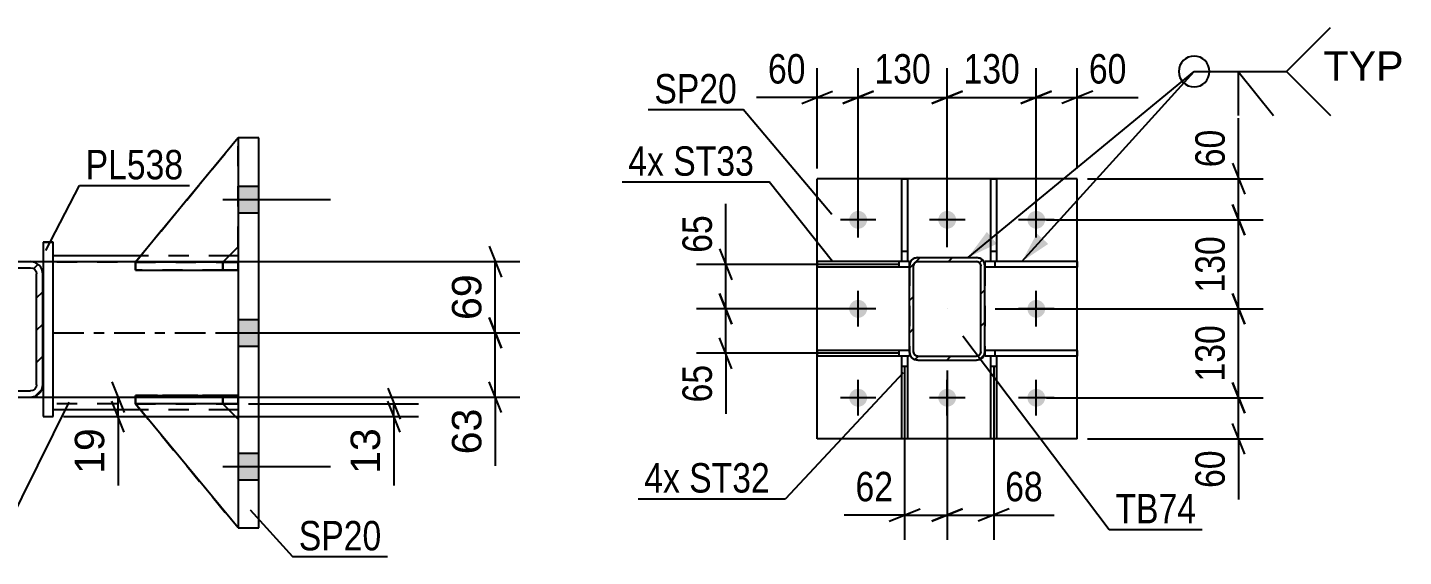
# Model space of a CAD drawing. Header units: millimetres. Extents: x 0 to 841, y 0 to 594.
# Drawn here: x 266.7 to 400.6, y 109.1 to 160.6 of the extents above; entities that cross this region are included whole.
import ezdxf

# ---------------------------------------------------------------- set-up
doc = ezdxf.new("R2010")
doc.units = ezdxf.units.MM
doc.linetypes.add('DXK_LINE_DOT2', pattern=[3.9198, 1.9599, -1.9599])
doc.linetypes.add('DXK_LINE_DOT3', pattern=[5.9187, 2.979, -0.9799, 0.9799, -0.9799])
doc.styles.add('Arial', font='arial.ttf', dxfattribs={"height": 0.2})
doc.styles.add('Arial Narrow', font='ARIALN.TTF', dxfattribs={"height": 0.2})

# ---------------------------------------------------------------- blocks, each defined once
blk = doc.blocks.new('Part-717034159-1773 - 1646')
at = {"color": 2, "linetype": 'Continuous'}
for p, q in [((289.16, 149.87), (287.16, 149.87)), ((287.16, 149.87), (287.16, 111.87)), ((289.16, 111.87), (289.16, 149.87)), ((287.16, 111.87), (289.16, 111.87))]:
    blk.add_line(p, q, dxfattribs=at)
blk = doc.blocks.new('Part-717034159-1705 - 1646')
at = {"color": 7, "linetype": 'DXK_LINE_DOT2'}
for p, q in [((277.16, 123.97), (277.16, 124.77)), ((277.16, 124.77), (285.66, 124.77)), ((287.16, 124.77), (277.16, 124.77)), ((285.66, 123.97), (285.66, 124.77)), ((285.66, 124.77), (287.16, 124.77)), ((287.16, 123.97), (287.16, 124.77)), ((287.16, 123.97), (287.16, 124.77)), ((287.16, 124.77), (287.16, 124.77)), ((285.66, 123.97), (277.16, 123.97)), ((277.16, 123.97), (287.16, 123.97)), ((287.16, 123.97), (285.66, 123.97)), ((287.16, 123.97), (287.16, 123.97))]:
    blk.add_line(p, q, dxfattribs=at)
blk = doc.blocks.new('Part-717034159-1756 - 1646')
at = {"linetype": 'Continuous'}
h = blk.add_hatch(dxfattribs=at)
h.set_pattern_fill('', scale=0.7, style=0, pattern_type=0)
h.set_pattern_definition([(45, (267.3983, 124.7016), (-1.57154, 1.57154), [])])
h.paths.add_polyline_path([(266.94, 124.61), (267.4, 124.7), (267.79, 124.96), (268.05, 125.35), (268.14, 125.81), (268.14, 136.61), (268.05, 137.07), (267.79, 137.46), (267.4, 137.72), (266.94, 137.81), (256.14, 137.81), (255.68, 137.72), (255.29, 137.46), (255.03, 137.07), (254.94, 136.61), (254.94, 125.81), (255.03, 125.35), (255.29, 124.96), (255.68, 124.7), (256.14, 124.61)])
h.paths.add_polyline_path([(256.14, 125.21), (255.91, 125.26), (255.71, 125.39), (255.58, 125.58), (255.54, 125.81), (255.54, 136.61), (255.58, 136.84), (255.71, 137.03), (255.91, 137.16), (256.14, 137.21), (266.94, 137.21), (267.17, 137.16), (267.36, 137.03), (267.49, 136.84), (267.54, 136.61), (267.54, 125.81), (267.49, 125.58), (267.36, 125.39), (267.17, 125.26), (266.94, 125.21)])
at = {"color": 2, "linetype": 'Continuous'}
for p, q in [((255.03, 137.07), (254.94, 136.61)), ((255.54, 136.61), (255.58, 136.84)), ((255.58, 136.84), (255.71, 137.03)), ((256.14, 137.81), (255.68, 137.72)), ((255.71, 137.03), (255.91, 137.16)), ((255.91, 137.16), (256.14, 137.21)), ((256.14, 137.81), (256.14, 137.81)), ((256.14, 137.81), (266.94, 137.81)), ((256.14, 137.21), (256.14, 137.21)), ((256.14, 137.21), (266.94, 137.21)), ((266.94, 137.81), (266.94, 137.81)), ((267.4, 137.72), (266.94, 137.81)), ((266.94, 137.21), (266.94, 137.21)), ((266.94, 137.21), (267.17, 137.16)), ((267.17, 137.16), (267.36, 137.03)), ((267.36, 137.03), (267.49, 136.84)), ((267.49, 136.84), (267.54, 136.61)), ((268.14, 136.61), (268.05, 137.07)), ((254.94, 136.61), (254.94, 136.61)), ((254.94, 125.81), (254.94, 136.61)), ((255.54, 136.61), (255.54, 136.61)), ((255.54, 125.81), (255.54, 136.61)), ((267.54, 136.61), (267.54, 136.61)), ((267.54, 125.81), (267.54, 136.61)), ((268.14, 136.61), (268.14, 136.61)), ((268.14, 125.81), (268.14, 136.61)), ((254.94, 125.81), (254.94, 125.81)), ((254.94, 125.81), (255.03, 125.35)), ((255.54, 125.81), (255.54, 125.81)), ((255.58, 125.58), (255.54, 125.81)), ((255.71, 125.39), (255.58, 125.58)), ((255.68, 124.7), (256.14, 124.61)), ((255.91, 125.26), (255.71, 125.39)), ((256.14, 125.21), (255.91, 125.26)), ((256.14, 125.21), (256.14, 125.21)), ((256.14, 125.21), (266.94, 125.21)), ((256.14, 124.61), (256.14, 124.61)), ((256.14, 124.61), (266.94, 124.61)), ((267.17, 125.26), (266.94, 125.21)), ((266.94, 125.21), (266.94, 125.21)), ((266.94, 124.61), (267.4, 124.7)), ((266.94, 124.61), (266.94, 124.61)), ((267.36, 125.39), (267.17, 125.26)), ((267.49, 125.58), (267.36, 125.39)), ((267.54, 125.81), (267.49, 125.58)), ((267.54, 125.81), (267.54, 125.81)), ((268.05, 125.35), (268.14, 125.81)), ((268.14, 125.81), (268.14, 125.81))]:
    blk.add_line(p, q, dxfattribs=at)
for centre, start, end in [((256.14, 136.61), 112.5, 157.5), ((266.94, 136.61), 22.5, 67.5), ((256.14, 125.81), 202.5, 247.5), ((266.94, 125.81), 292.5, 337.5)]:
    blk.add_arc(centre, 1.2, start, end, dxfattribs=at)
blk = doc.blocks.new('Part-717034159-1708 - 1646')
at = {"color": 7, "linetype": 'DXK_LINE_DOT2'}
for p, q in [((287.16, 149.87), (277.16, 137.76)), ((277.16, 137.76), (287.16, 149.87)), ((287.16, 139.26), (287.16, 149.87)), ((285.66, 137.76), (287.16, 139.26)), ((285.66, 137.76), (287.16, 139.26)), ((277.16, 137.76), (285.66, 137.76)), ((277.16, 137.76), (277.16, 137.76)), ((285.66, 137.76), (277.16, 137.76)), ((285.66, 137.76), (285.66, 137.76))]:
    blk.add_line(p, q, dxfattribs=at)
blk = doc.blocks.new('Part-717034159-1711 - 1646')
at = {"color": 2, "linetype": 'Continuous'}
for p, q in [((287.16, 149.87), (277.16, 137.76)), ((287.16, 149.87), (287.16, 149.87)), ((287.16, 149.87), (287.16, 149.87)), ((285.67, 137.77), (287.16, 139.26)), ((278.41, 137.76), (277.16, 137.76)), ((277.16, 137.76), (277.16, 137.76))]:
    blk.add_line(p, q, dxfattribs=at)
at = {"color": 7, "linetype": 'DXK_LINE_DOT2'}
for p, q in [((287.16, 149.87), (277.16, 137.76)), ((287.16, 139.26), (287.16, 149.87)), ((285.66, 137.76), (287.16, 139.26)), ((285.66, 137.76), (277.16, 137.76)), ((285.66, 137.76), (278.41, 137.76)), ((285.66, 137.76), (285.67, 137.77)), ((285.66, 137.76), (285.66, 137.76))]:
    blk.add_line(p, q, dxfattribs=at)
blk = doc.blocks.new('Part-717034159-1714 - 1646')
at = {"color": 7, "linetype": 'DXK_LINE_DOT2'}
for p, q in [((277.16, 123.96), (285.66, 123.96)), ((287.16, 111.87), (277.16, 123.96)), ((277.16, 123.96), (277.16, 123.96)), ((285.66, 123.96), (277.16, 123.96)), ((277.16, 123.96), (287.16, 111.87)), ((285.66, 123.96), (287.16, 122.46)), ((285.66, 123.96), (285.66, 123.96)), ((287.16, 122.46), (285.66, 123.96)), ((287.16, 122.46), (287.16, 111.87))]:
    blk.add_line(p, q, dxfattribs=at)
blk = doc.blocks.new('Part-717034159-1789 - 1646')
at = {"color": 2, "linetype": 'Continuous'}
for p, q in [((277.17, 137.77), (277.16, 137.77)), ((277.16, 137.77), (277.16, 136.97)), ((277.16, 136.97), (287.16, 136.97)), ((287.16, 137.77), (278.41, 137.77)), ((287.16, 137.77), (287.16, 137.77)), ((287.16, 137.77), (287.16, 136.97))]:
    blk.add_line(p, q, dxfattribs=at)
at = {"color": 7, "linetype": 'DXK_LINE_DOT2'}
for p, q in [((277.16, 136.97), (285.66, 136.97)), ((278.41, 137.77), (277.17, 137.77)), ((285.66, 137.77), (277.17, 137.77)), ((285.66, 137.77), (287.16, 137.77)), ((285.66, 137.77), (285.66, 136.97)), ((285.66, 136.97), (287.16, 136.97)), ((287.16, 137.77), (287.16, 137.77))]:
    blk.add_line(p, q, dxfattribs=at)
blk = doc.blocks.new('Part-717034159-1790 - 1646')
at = {"color": 2, "linetype": 'Continuous'}
for p, q in [((277.16, 124.77), (287.16, 124.77)), ((277.16, 124.77), (277.16, 123.97)), ((287.16, 124.77), (287.16, 124.77)), ((287.16, 123.97), (287.16, 124.77)), ((287.16, 123.97), (277.16, 123.97))]:
    blk.add_line(p, q, dxfattribs=at)
at = {"color": 7, "linetype": 'DXK_LINE_DOT2'}
for p, q in [((285.66, 124.77), (277.16, 124.77)), ((287.16, 124.77), (285.66, 124.77)), ((285.66, 124.77), (285.66, 123.97)), ((287.16, 124.77), (287.16, 124.77)), ((277.16, 123.97), (285.66, 123.97)), ((285.66, 123.97), (287.16, 123.97))]:
    blk.add_line(p, q, dxfattribs=at)
blk = doc.blocks.new('Part-717034159-1791 - 1646')
at = {"color": 7, "linetype": 'DXK_LINE_DOT2'}
for p, q in [((277.16, 136.97), (277.16, 137.77)), ((277.16, 137.77), (285.66, 137.77)), ((287.16, 137.77), (277.16, 137.77)), ((285.66, 136.97), (277.16, 136.97)), ((277.16, 136.97), (287.16, 136.97)), ((285.66, 136.97), (285.66, 137.77)), ((285.66, 137.77), (287.16, 137.77)), ((287.16, 136.97), (285.66, 136.97)), ((287.16, 136.97), (287.16, 137.77)), ((287.16, 136.97), (287.16, 137.77)), ((287.16, 137.77), (287.16, 137.77)), ((287.16, 136.97), (287.16, 136.97))]:
    blk.add_line(p, q, dxfattribs=at)
blk = doc.blocks.new('Part-717034159-1821 - 1646')
at = {"color": 2, "linetype": 'Continuous'}
for p, q in [((277.66, 138.37), (269.16, 138.37)), ((287.16, 138.37), (286.27, 138.37)), ((277.65, 123.37), (269.16, 123.37)), ((287.16, 123.37), (286.26, 123.37))]:
    blk.add_line(p, q, dxfattribs=at)
at = {"color": 7, "linetype": 'DXK_LINE_DOT2'}
for p, q in [((269.16, 123.37), (269.16, 138.37)), ((286.27, 138.37), (277.66, 138.37)), ((287.16, 138.37), (287.16, 123.37)), ((287.16, 137.77), (269.16, 137.77)), ((287.16, 123.97), (269.16, 123.97)), ((286.26, 123.37), (277.65, 123.37))]:
    blk.add_line(p, q, dxfattribs=at)
at = {"color": 7, "linetype": 'DXK_LINE_DOT3'}
blk.add_line((269.16, 130.87), (287.16, 130.87), dxfattribs=at)
blk = doc.blocks.new('Part-717034159-1836 - 1646')
at = {"color": 2, "linetype": 'Continuous'}
for p, q in [((268.16, 139.71), (269.16, 139.71)), ((268.16, 139.71), (268.16, 122.71)), ((269.16, 122.71), (269.16, 139.71)), ((268.16, 122.71), (269.16, 122.71))]:
    blk.add_line(p, q, dxfattribs=at)
at = {"color": 7, "linetype": 'DXK_LINE_DOT2'}
for p, q in [((269.16, 139.71), (268.16, 139.71)), ((268.16, 122.71), (269.16, 122.71))]:
    blk.add_line(p, q, dxfattribs=at)
blk = doc.blocks.new('Part-717034159-1850 - 1646')
at = {"color": 2, "linetype": 'Continuous'}
for p, q in [((277.16, 123.96), (277.16, 123.96)), ((285.66, 123.96), (277.16, 123.96)), ((287.16, 111.87), (277.16, 123.96)), ((285.66, 123.96), (285.66, 123.96)), ((285.66, 123.96), (287.16, 122.46))]:
    blk.add_line(p, q, dxfattribs=at)
at = {"color": 7, "linetype": 'DXK_LINE_DOT2'}
for p, q in [((277.16, 123.96), (285.66, 123.96)), ((287.16, 111.87), (277.16, 123.96)), ((285.66, 123.96), (287.16, 122.46)), ((287.16, 122.46), (287.16, 111.87))]:
    blk.add_line(p, q, dxfattribs=at)
blk = doc.blocks.new('Bolt-717034159-1854 - 1646')
at = {"linetype": 'Continuous'}
for points in [[(289.16, 142.57), (289.16, 145.17), (287.16, 145.17), (287.16, 142.57)], [(289.16, 142.57), (289.16, 145.17), (287.16, 145.17), (287.16, 142.57)], [(289.16, 142.57), (289.16, 145.17), (287.16, 145.17), (287.16, 142.57)], [(289.16, 129.57), (289.16, 132.17), (287.16, 132.17), (287.16, 129.57)], [(289.16, 129.57), (289.16, 132.17), (287.16, 132.17), (287.16, 129.57)], [(289.16, 116.57), (289.16, 119.17), (287.16, 119.17), (287.16, 116.57)], [(289.16, 116.57), (289.16, 119.17), (287.16, 119.17), (287.16, 116.57)], [(289.16, 116.57), (289.16, 119.17), (287.16, 119.17), (287.16, 116.57)]]:
    blk.add_hatch(color=1, dxfattribs=at).paths.add_polyline_path(points)
at = {"color": 1, "linetype": 'Continuous'}
for p, q in [((287.16, 145.17), (289.16, 145.17)), ((287.16, 145.17), (289.16, 145.17)), ((287.16, 145.17), (289.16, 145.17)), ((285.66, 143.87), (296.16, 143.87)), ((285.66, 143.87), (296.16, 143.87)), ((285.66, 143.87), (296.16, 143.87)), ((287.16, 142.57), (289.16, 142.57)), ((287.16, 142.57), (289.16, 142.57)), ((287.16, 142.57), (289.16, 142.57)), ((287.16, 132.17), (289.16, 132.17)), ((287.16, 132.17), (289.16, 132.17)), ((285.66, 130.87), (296.16, 130.87)), ((285.66, 130.87), (296.16, 130.87)), ((287.16, 129.57), (289.16, 129.57)), ((287.16, 129.57), (289.16, 129.57)), ((285.66, 117.87), (296.16, 117.87)), ((285.66, 117.87), (296.16, 117.87)), ((285.66, 117.87), (296.16, 117.87)), ((287.16, 119.17), (289.16, 119.17)), ((287.16, 119.17), (289.16, 119.17)), ((287.16, 119.17), (289.16, 119.17)), ((287.16, 116.57), (289.16, 116.57)), ((287.16, 116.57), (289.16, 116.57)), ((287.16, 116.57), (289.16, 116.57))]:
    blk.add_line(p, q, dxfattribs=at)
blk = doc.blocks.new('Part-717034159-2679 - 2575')
at = {"color": 2, "linetype": 'Continuous'}
for p, q in [((368.84, 137.81), (359.84, 137.81)), ((359.84, 137.81), (359.84, 137.41)), ((368.84, 137.28), (359.84, 137.28)), ((368.84, 137.81), (368.84, 137.28))]:
    blk.add_line(p, q, dxfattribs=at)
at = {"color": 7, "linetype": 'DXK_LINE_DOT2'}
for p, q in [((359.84, 137.41), (359.84, 137.28)), ((360.84, 137.28), (360.84, 137.81))]:
    blk.add_line(p, q, dxfattribs=at)
blk = doc.blocks.new('Bolt-717034159-2636 - 2575')
at = {"linetype": 'Continuous'}
for points in [[(346.64, 141.88, -1), (348.38, 141.88, -1)], [(355.31, 141.88, -1), (357.04, 141.88, -1)], [(363.98, 141.88, -1), (365.71, 141.88, -1)], [(346.64, 133.21, -1), (348.38, 133.21, -1)], [(363.98, 133.21, -1), (365.71, 133.21, -1)], [(346.64, 124.55, -1), (348.38, 124.55, -1)], [(355.31, 124.55, -1), (357.04, 124.55, -1)], [(363.98, 124.55, -1), (365.71, 124.55, -1)]]:
    blk.add_hatch(color=1, dxfattribs=at).paths.add_polyline_path(points)
at = {"color": 1, "linetype": 'Continuous'}
for p, q in [((347.51, 140.15), (347.51, 143.61)), ((356.18, 140.15), (356.18, 143.61)), ((364.84, 140.15), (364.84, 143.61)), ((349.24, 141.88), (345.78, 141.88)), ((357.91, 141.88), (354.44, 141.88)), ((366.58, 141.88), (363.11, 141.88)), ((347.51, 131.48), (347.51, 134.95)), ((364.84, 131.48), (364.84, 134.95)), ((349.24, 133.21), (345.78, 133.21)), ((366.58, 133.21), (363.11, 133.21)), ((347.51, 122.81), (347.51, 126.28)), ((356.18, 122.81), (356.18, 126.28)), ((364.84, 122.81), (364.84, 126.28)), ((349.24, 124.55), (345.78, 124.55)), ((357.91, 124.55), (354.44, 124.55)), ((366.58, 124.55), (363.11, 124.55))]:
    blk.add_line(p, q, dxfattribs=at)
blk = doc.blocks.new('Part-717034159-2659 - 2575')
at = {"color": 2, "linetype": 'Continuous'}
for p, q in [((343.51, 120.55), (343.51, 145.88)), ((368.84, 145.88), (343.51, 145.88)), ((368.84, 120.55), (368.84, 145.88)), ((368.84, 120.55), (343.51, 120.55))]:
    blk.add_line(p, q, dxfattribs=at)
blk = doc.blocks.new('Part-717034159-2674 - 2575')
at = {"color": 2, "linetype": 'Continuous'}
for p, q in [((368.84, 129.14), (359.84, 129.14)), ((359.84, 129.02), (359.84, 128.61)), ((360.43, 128.61), (359.84, 128.61)), ((368.84, 128.61), (360.96, 128.61)), ((368.84, 129.14), (368.84, 128.61))]:
    blk.add_line(p, q, dxfattribs=at)
at = {"color": 7, "linetype": 'DXK_LINE_DOT2'}
for p, q in [((359.84, 129.14), (359.84, 129.02)), ((360.96, 128.61), (360.43, 128.61)), ((360.84, 128.61), (360.84, 129.14))]:
    blk.add_line(p, q, dxfattribs=at)
blk = doc.blocks.new('Part-717034159-2696 - 2575')
at = {"color": 2, "linetype": 'Continuous'}
for p, q in [((351.77, 120.54), (351.77, 128.62)), ((351.77, 128.62), (352.3, 128.62)), ((352.3, 128.62), (352.3, 120.54)), ((352.3, 120.54), (351.77, 120.54))]:
    blk.add_line(p, q, dxfattribs=at)
at = {"color": 7, "linetype": 'DXK_LINE_DOT2'}
blk.add_line((351.77, 127.62), (352.3, 127.62), dxfattribs=at)
blk = doc.blocks.new('Part-717034159-2680 - 2575')
at = {"color": 2, "linetype": 'Continuous'}
for p, q in [((352.51, 129.14), (343.51, 129.14)), ((343.51, 129.14), (343.51, 128.61)), ((351.77, 128.61), (343.51, 128.61)), ((352.51, 128.61), (352.3, 128.61)), ((352.51, 129.01), (352.51, 128.61))]:
    blk.add_line(p, q, dxfattribs=at)
at = {"color": 7, "linetype": 'DXK_LINE_DOT2'}
for p, q in [((351.51, 128.61), (351.51, 129.14)), ((352.3, 128.61), (351.77, 128.61)), ((352.51, 129.01), (352.51, 129.14))]:
    blk.add_line(p, q, dxfattribs=at)
blk = doc.blocks.new('Part-717034159-2681 - 2575')
at = {"color": 2, "linetype": 'Continuous'}
for p, q in [((352.51, 137.81), (343.51, 137.81)), ((343.51, 137.81), (343.51, 137.28)), ((352.51, 137.28), (343.51, 137.28)), ((352.51, 137.41), (352.51, 137.81))]:
    blk.add_line(p, q, dxfattribs=at)
at = {"color": 7, "linetype": 'DXK_LINE_DOT2'}
for p, q in [((351.51, 137.28), (351.51, 137.81)), ((352.51, 137.41), (352.51, 137.28))]:
    blk.add_line(p, q, dxfattribs=at)
blk = doc.blocks.new('Part-717034159-2697 - 2575')
at = {"color": 2, "linetype": 'Continuous'}
for p, q in [((360.43, 120.54), (360.43, 128.62)), ((360.43, 128.62), (360.96, 128.62)), ((360.96, 128.62), (360.96, 120.54)), ((360.96, 120.54), (360.43, 120.54))]:
    blk.add_line(p, q, dxfattribs=at)
at = {"color": 7, "linetype": 'DXK_LINE_DOT2'}
blk.add_line((360.43, 127.62), (360.96, 127.62), dxfattribs=at)
blk = doc.blocks.new('Part-717034159-2702 - 2575')
at = {"color": 2, "linetype": 'Continuous'}
for p, q in [((351.76, 137.82), (351.77, 145.88)), ((351.77, 145.88), (352.3, 145.88)), ((352.3, 145.88), (352.3, 137.82)), ((352.3, 137.82), (351.76, 137.82))]:
    blk.add_line(p, q, dxfattribs=at)
at = {"color": 7, "linetype": 'DXK_LINE_DOT2'}
blk.add_line((351.76, 138.82), (352.3, 138.82), dxfattribs=at)
blk = doc.blocks.new('Part-717034159-2703 - 2575')
at = {"color": 2, "linetype": 'Continuous'}
for p, q in [((360.43, 137.82), (360.43, 145.88)), ((360.43, 145.88), (360.96, 145.88)), ((360.96, 145.88), (360.96, 137.82)), ((360.96, 137.82), (360.43, 137.82))]:
    blk.add_line(p, q, dxfattribs=at)
at = {"color": 7, "linetype": 'DXK_LINE_DOT2'}
blk.add_line((360.43, 138.82), (360.96, 138.82), dxfattribs=at)
blk = doc.blocks.new('Part-717034159-2727 - 2575')
at = {"linetype": 'Continuous'}
h = blk.add_hatch(dxfattribs=at)
h.set_pattern_fill('', scale=0.7, style=0, pattern_type=0)
h.set_pattern_definition([(45, (359.6076, 137.9786), (-1.57154, 1.57154), [])])
h.paths.add_polyline_path([(359.78, 137.72), (359.61, 137.98), (359.35, 138.15), (359.04, 138.21), (353.31, 138.21), (353, 138.15), (352.74, 137.98), (352.57, 137.72), (352.51, 137.41), (352.51, 129.01), (352.57, 128.71), (352.74, 128.45), (353, 128.27), (353.31, 128.21), (359.04, 128.21), (359.35, 128.27), (359.61, 128.45), (359.78, 128.71), (359.84, 129.01), (359.84, 137.41)])
h.paths.add_polyline_path([(359.44, 129.01), (359.41, 128.86), (359.32, 128.73), (359.19, 128.64), (359.04, 128.61), (353.31, 128.61), (353.16, 128.64), (353.03, 128.73), (352.94, 128.86), (352.91, 129.01), (352.91, 137.41), (352.94, 137.57), (353.03, 137.7), (353.16, 137.78), (353.31, 137.81), (359.04, 137.81), (359.19, 137.78), (359.32, 137.7), (359.41, 137.57), (359.44, 137.41)])
at = {"color": 7, "linetype": 'DXK_LINE_DOT2'}
for p, q in [((353, 138.15), (353.31, 138.21)), ((353.31, 138.21), (359.04, 138.21)), ((359.04, 138.21), (359.35, 138.15)), ((352.51, 137.41), (352.57, 137.72)), ((352.51, 137.41), (352.51, 129.01)), ((352.94, 137.57), (352.91, 137.41)), ((352.91, 129.01), (352.91, 137.41)), ((353.03, 137.7), (352.94, 137.57)), ((353.16, 137.78), (353.03, 137.7)), ((353.31, 137.81), (353.16, 137.78)), ((353.31, 137.81), (359.04, 137.81)), ((359.19, 137.78), (359.04, 137.81)), ((359.32, 137.7), (359.19, 137.78)), ((359.41, 137.57), (359.32, 137.7)), ((359.44, 137.41), (359.41, 137.57)), ((359.44, 129.01), (359.44, 137.41)), ((359.78, 137.72), (359.84, 137.41)), ((359.84, 137.41), (359.84, 129.01)), ((352.57, 128.71), (352.51, 129.01)), ((352.91, 129.01), (352.94, 128.86)), ((352.94, 128.86), (353.03, 128.73)), ((353.03, 128.73), (353.16, 128.64)), ((353.16, 128.64), (353.31, 128.61)), ((353.31, 128.61), (359.04, 128.61)), ((359.04, 128.61), (359.19, 128.64)), ((359.19, 128.64), (359.32, 128.73)), ((359.32, 128.73), (359.41, 128.86)), ((359.41, 128.86), (359.44, 129.01)), ((359.84, 129.01), (359.78, 128.71)), ((353.31, 128.21), (353, 128.27)), ((353.31, 128.21), (359.04, 128.21)), ((359.35, 128.27), (359.04, 128.21))]:
    blk.add_line(p, q, dxfattribs=at)
at = {"color": 2, "linetype": 'Continuous'}
for p, q in [((353.31, 138.21), (353, 138.15)), ((353.31, 138.21), (359.04, 138.21)), ((359.35, 138.15), (359.04, 138.21)), ((352.57, 137.72), (352.51, 137.41)), ((352.51, 129.01), (352.51, 137.41)), ((352.91, 137.41), (352.94, 137.57)), ((352.91, 129.01), (352.91, 137.41)), ((352.94, 137.57), (353.03, 137.7)), ((353.03, 137.7), (353.16, 137.78)), ((353.16, 137.78), (353.31, 137.81)), ((353.31, 137.81), (359.04, 137.81)), ((359.04, 137.81), (359.19, 137.78)), ((359.19, 137.78), (359.32, 137.7)), ((359.32, 137.7), (359.41, 137.57)), ((359.41, 137.57), (359.44, 137.41)), ((359.44, 129.01), (359.44, 137.41)), ((359.84, 137.41), (359.78, 137.72)), ((359.84, 129.01), (359.84, 137.41)), ((352.51, 129.01), (352.57, 128.71)), ((352.94, 128.86), (352.91, 129.01)), ((353.03, 128.73), (352.94, 128.86)), ((353.16, 128.64), (353.03, 128.73)), ((353.31, 128.61), (353.16, 128.64)), ((353.31, 128.61), (359.04, 128.61)), ((359.19, 128.64), (359.04, 128.61)), ((359.32, 128.73), (359.19, 128.64)), ((359.41, 128.86), (359.32, 128.73)), ((359.44, 129.01), (359.41, 128.86)), ((359.78, 128.71), (359.84, 129.01)), ((353, 128.27), (353.31, 128.21)), ((353.31, 128.21), (359.04, 128.21)), ((359.04, 128.21), (359.35, 128.27))]:
    blk.add_line(p, q, dxfattribs=at)
at = {"color": 7, "linetype": 'DXK_LINE_DOT3'}
blk.add_line((356.18, 133.21), (356.18, 133.21), dxfattribs=at)
at = {"color": 7, "linetype": 'DXK_LINE_DOT2'}
for centre, start, end in [((353.31, 137.41), 112.5, 157.5), ((359.04, 137.41), 22.5, 67.5), ((353.31, 129.01), 202.5, 247.5), ((359.04, 129.01), 292.5, 337.5)]:
    blk.add_arc(centre, 0.8, start, end, dxfattribs=at)
at = {"color": 2, "linetype": 'Continuous'}
for centre, start, end in [((353.31, 137.41), 112.5, 157.5), ((359.04, 137.41), 22.5, 67.5), ((353.31, 129.01), 202.5, 247.5), ((359.04, 129.01), 292.5, 337.5)]:
    blk.add_arc(centre, 0.8, start, end, dxfattribs=at)
blk = doc.blocks.new('StraightDimension-717034159-1969 - 1646')
at = {"color": 7, "linetype": 'Continuous'}
for p, q in [((301.72, 125.47), (302.92, 122.47)), ((288.16, 123.97), (304.72, 123.97)), ((302.92, 121.21), (301.72, 124.21)), ((302.32, 122.71), (302.32, 123.97)), ((270.16, 122.71), (304.72, 122.71)), ((302.32, 122.71), (302.32, 116.01)), ((302.32, 122.71), (302.32, 116.01))]:
    blk.add_line(p, q, dxfattribs=at)
at = {"color": 0}
blk.add_wipeout([(301.57, 122.18), (297.37, 122.18), (297.37, 116.53), (301.57, 116.53)], dxfattribs=at)
at = {"color": 3, "style": 'Arial'}
blk.add_text('13', height=2.865, rotation=90.0002, dxfattribs=at).set_placement((300.97, 117.13))
blk = doc.blocks.new('StraightDimension-717034159-1914 - 1646')
at = {"color": 7, "linetype": 'Continuous'}
for p, q in [((311.58, 132.37), (312.78, 129.37)), ((290.16, 130.87), (314.58, 130.87)), ((312.18, 124.61), (312.18, 130.87)), ((312.78, 123.11), (311.58, 126.11)), ((266.77, 124.61), (314.58, 124.61)), ((312.18, 124.61), (312.18, 117.91)), ((312.18, 124.61), (312.18, 117.91))]:
    blk.add_line(p, q, dxfattribs=at)
at = {"color": 0}
blk.add_wipeout([(311.43, 124.08), (307.23, 124.08), (307.23, 118.44), (311.43, 118.44)], dxfattribs=at)
at = {"color": 3, "style": 'Arial'}
blk.add_text('63', height=2.865, rotation=90.0002, dxfattribs=at).set_placement((310.83, 119.04))
blk = doc.blocks.new('StraightDimension-717034159-1924 - 1646')
at = {"color": 7, "linetype": 'Continuous'}
for p, q in [((311.58, 139.31), (312.78, 136.31)), ((266.77, 137.81), (314.58, 137.81)), ((312.18, 130.87), (312.18, 137.81)), ((312.78, 129.37), (311.58, 132.37)), ((290.16, 130.87), (314.58, 130.87))]:
    blk.add_line(p, q, dxfattribs=at)
at = {"color": 0}
blk.add_wipeout([(311.43, 137.16), (307.23, 137.16), (307.23, 131.52), (311.43, 131.52)], dxfattribs=at)
at = {"color": 3, "style": 'Arial'}
blk.add_text('69', height=2.865, rotation=90.0002, dxfattribs=at).set_placement((310.83, 132.12))
blk = doc.blocks.new('StraightDimension-717034159-1987 - 1646')
at = {"color": 7, "linetype": 'Continuous'}
for p, q in [((274.87, 126.11), (276.07, 123.11)), ((266.23, 124.61), (277.87, 124.61)), ((275.47, 122.71), (275.47, 124.61)), ((276.07, 121.21), (274.87, 124.21)), ((270.16, 122.71), (277.87, 122.71)), ((275.47, 122.71), (275.47, 116.01)), ((275.47, 122.71), (275.47, 116.01))]:
    blk.add_line(p, q, dxfattribs=at)
at = {"color": 0}
blk.add_wipeout([(274.72, 122.18), (270.52, 122.18), (270.52, 116.53), (274.72, 116.53)], dxfattribs=at)
at = {"color": 3, "style": 'Arial'}
blk.add_text('19', height=2.865, rotation=90.0002, dxfattribs=at).set_placement((274.12, 117.13))
blk = doc.blocks.new('StraightDimension-717034159-2807 - 2575')
at = {"color": 7, "linetype": 'Continuous'}
for p, q in [((384.54, 145.88), (384.54, 151.79)), ((384.54, 145.88), (384.54, 151.79)), ((383.94, 147.38), (385.14, 144.38)), ((369.84, 145.88), (386.94, 145.88)), ((384.54, 141.88), (384.54, 145.88)), ((385.14, 140.38), (383.94, 143.38)), ((365.84, 141.88), (386.94, 141.88))]:
    blk.add_line(p, q, dxfattribs=at)
at = {"color": 0}
blk.add_wipeout([(383.79, 151.26), (379.59, 151.26), (379.59, 146.4), (383.79, 146.4)], dxfattribs=at)
at = {"color": 3, "style": 'Arial Narrow'}
blk.add_text('60', height=2.863, rotation=90.0002, dxfattribs=at).set_placement((383.19, 147))
blk = doc.blocks.new('StraightDimension-717034159-2891 - 2575')
at = {"color": 7, "linetype": 'Continuous'}
for p, q in [((352.03, 127.62), (352.03, 110.72)), ((356.18, 127.21), (356.18, 110.72)), ((352.03, 113.12), (346.13, 113.12)), ((352.03, 113.12), (346.13, 113.12)), ((350.53, 112.52), (353.53, 113.72)), ((352.03, 113.12), (356.18, 113.12)), ((357.68, 113.72), (354.68, 112.52))]:
    blk.add_line(p, q, dxfattribs=at)
at = {"color": 0}
blk.add_wipeout([(351.51, 113.87), (351.51, 118.07), (346.65, 118.07), (346.65, 113.87)], dxfattribs=at)
at = {"color": 3, "style": 'Arial Narrow'}
blk.add_text('62', height=2.863, dxfattribs=at).set_placement((347.25, 114.47))
blk = doc.blocks.new('StraightDimension-717034159-2787 - 2575')
at = {"color": 7, "linetype": 'Continuous'}
for p, q in [((383.94, 134.71), (385.14, 131.71)), ((360.84, 133.21), (386.94, 133.21)), ((384.54, 124.55), (384.54, 133.21)), ((385.14, 123.05), (383.94, 126.05)), ((365.84, 124.55), (386.94, 124.55))]:
    blk.add_line(p, q, dxfattribs=at)
at = {"color": 0}
blk.add_wipeout([(383.79, 132.22), (379.59, 132.22), (379.59, 125.54), (383.79, 125.54)], dxfattribs=at)
at = {"color": 3, "style": 'Arial Narrow'}
blk.add_text('130', height=2.863, rotation=90.0002, dxfattribs=at).set_placement((383.19, 126.14))
blk = doc.blocks.new('StraightDimension-717034159-2818 - 2575')
at = {"color": 7, "linetype": 'Continuous'}
for p, q in [((364.84, 142.88), (364.84, 156.65)), ((368.84, 146.88), (368.84, 156.65)), ((363.34, 153.2), (366.34, 154.4)), ((370.34, 154.4), (367.34, 153.2)), ((364.84, 153.8), (368.84, 153.8)), ((368.84, 153.8), (374.75, 153.8)), ((368.84, 153.8), (374.75, 153.8))]:
    blk.add_line(p, q, dxfattribs=at)
at = {"color": 0}
blk.add_wipeout([(374.22, 154.55), (374.22, 158.75), (369.37, 158.75), (369.37, 154.55)], dxfattribs=at)
at = {"color": 3, "style": 'Arial Narrow'}
blk.add_text('60', height=2.863, dxfattribs=at).set_placement((369.97, 155.15))
blk = doc.blocks.new('StraightDimension-717034159-2837 - 2575')
at = {"color": 7, "linetype": 'Continuous'}
for p, q in [((347.51, 142.88), (347.51, 156.65)), ((356.18, 139.21), (356.18, 156.65)), ((346.01, 153.2), (349.01, 154.4)), ((357.68, 154.4), (354.68, 153.2)), ((347.51, 153.8), (356.18, 153.8))]:
    blk.add_line(p, q, dxfattribs=at)
at = {"color": 0}
blk.add_wipeout([(355.18, 154.55), (355.18, 158.75), (348.5, 158.75), (348.5, 154.55)], dxfattribs=at)
at = {"color": 3, "style": 'Arial Narrow'}
blk.add_text('130', height=2.863, dxfattribs=at).set_placement((349.1, 155.15))
blk = doc.blocks.new('StraightDimension-717034159-2846 - 2575')
at = {"color": 7, "linetype": 'Continuous'}
for p, q in [((343.51, 146.88), (343.51, 156.65)), ((347.51, 142.88), (347.51, 156.65)), ((342.01, 153.2), (345.01, 154.4)), ((349.01, 154.4), (346.01, 153.2)), ((343.51, 153.8), (337.6, 153.8)), ((343.51, 153.8), (337.6, 153.8)), ((343.51, 153.8), (347.51, 153.8))]:
    blk.add_line(p, q, dxfattribs=at)
at = {"color": 0}
blk.add_wipeout([(342.98, 154.55), (342.98, 158.75), (338.13, 158.75), (338.13, 154.55)], dxfattribs=at)
at = {"color": 3, "style": 'Arial Narrow'}
blk.add_text('60', height=2.863, dxfattribs=at).set_placement((338.73, 155.15))
blk = doc.blocks.new('StraightDimension-717034159-2777 - 2575')
at = {"color": 7, "linetype": 'Continuous'}
for p, q in [((383.94, 126.05), (385.14, 123.05)), ((365.84, 124.55), (386.94, 124.55)), ((384.54, 120.55), (384.54, 124.55)), ((385.14, 119.05), (383.94, 122.05)), ((369.84, 120.55), (386.94, 120.55)), ((384.54, 120.55), (384.54, 114.64)), ((384.54, 120.55), (384.54, 114.64))]:
    blk.add_line(p, q, dxfattribs=at)
at = {"color": 0}
blk.add_wipeout([(383.79, 120.02), (379.59, 120.02), (379.59, 115.16), (383.79, 115.16)], dxfattribs=at)
at = {"color": 3, "style": 'Arial Narrow'}
blk.add_text('60', height=2.863, rotation=90.0002, dxfattribs=at).set_placement((383.19, 115.77))
blk = doc.blocks.new('StraightDimension-717034159-2797 - 2575')
at = {"color": 7, "linetype": 'Continuous'}
for p, q in [((383.94, 143.38), (385.14, 140.38)), ((365.84, 141.88), (386.94, 141.88)), ((384.54, 133.21), (384.54, 141.88)), ((385.14, 131.71), (383.94, 134.71)), ((360.84, 133.21), (386.94, 133.21))]:
    blk.add_line(p, q, dxfattribs=at)
at = {"color": 0}
blk.add_wipeout([(383.79, 140.89), (379.59, 140.89), (379.59, 134.2), (383.79, 134.2)], dxfattribs=at)
at = {"color": 3, "style": 'Arial Narrow'}
blk.add_text('130', height=2.863, rotation=90.0002, dxfattribs=at).set_placement((383.19, 134.8))
blk = doc.blocks.new('StraightDimension-717034159-2828 - 2575')
at = {"color": 7, "linetype": 'Continuous'}
for p, q in [((356.18, 139.21), (356.18, 156.65)), ((364.84, 142.88), (364.84, 156.65)), ((354.68, 153.2), (357.68, 154.4)), ((366.34, 154.4), (363.34, 153.2)), ((356.18, 153.8), (364.84, 153.8))]:
    blk.add_line(p, q, dxfattribs=at)
at = {"color": 0}
blk.add_wipeout([(363.85, 154.55), (363.85, 158.75), (357.17, 158.75), (357.17, 154.55)], dxfattribs=at)
at = {"color": 3, "style": 'Arial Narrow'}
blk.add_text('130', height=2.863, dxfattribs=at).set_placement((357.77, 155.15))
blk = doc.blocks.new('StraightDimension-717034159-2857 - 2575')
at = {"color": 7, "linetype": 'Continuous'}
for p, q in [((334.62, 137.54), (334.62, 143.45)), ((334.62, 137.54), (334.62, 143.45)), ((334.02, 139.04), (335.22, 136.04)), ((351.51, 137.54), (331.77, 137.54)), ((334.62, 133.21), (334.62, 137.54)), ((335.22, 131.71), (334.02, 134.71)), ((346.51, 133.21), (331.77, 133.21))]:
    blk.add_line(p, q, dxfattribs=at)
at = {"color": 0}
blk.add_wipeout([(333.87, 142.93), (329.67, 142.93), (329.67, 138.07), (333.87, 138.07)], dxfattribs=at)
at = {"color": 3, "style": 'Arial Narrow'}
blk.add_text('65', height=2.863, rotation=90.0002, dxfattribs=at).set_placement((333.27, 138.67))
blk = doc.blocks.new('StraightDimension-717034159-2867 - 2575')
at = {"color": 7, "linetype": 'Continuous'}
for p, q in [((334.02, 134.71), (335.22, 131.71)), ((346.51, 133.21), (331.77, 133.21)), ((334.62, 128.88), (334.62, 133.21)), ((335.22, 127.38), (334.02, 130.38)), ((351.51, 128.88), (331.77, 128.88)), ((334.62, 128.88), (334.62, 122.97)), ((334.62, 128.88), (334.62, 122.97))]:
    blk.add_line(p, q, dxfattribs=at)
at = {"color": 0}
blk.add_wipeout([(333.87, 128.35), (329.67, 128.35), (329.67, 123.5), (333.87, 123.5)], dxfattribs=at)
at = {"color": 3, "style": 'Arial Narrow'}
blk.add_text('65', height=2.863, rotation=90.0002, dxfattribs=at).set_placement((333.27, 124.1))
blk = doc.blocks.new('StraightDimension-717034159-2878 - 2575')
at = {"color": 7, "linetype": 'Continuous'}
for p, q in [((360.7, 127.62), (360.7, 110.72)), ((356.18, 127.21), (356.18, 110.72)), ((354.68, 112.52), (357.68, 113.72)), ((356.18, 113.12), (360.7, 113.12)), ((362.2, 113.72), (359.2, 112.52)), ((360.7, 113.12), (366.6, 113.12)), ((360.7, 113.12), (366.6, 113.12))]:
    blk.add_line(p, q, dxfattribs=at)
at = {"color": 0}
blk.add_wipeout([(366.08, 113.87), (366.08, 118.07), (361.22, 118.07), (361.22, 113.87)], dxfattribs=at)
at = {"color": 3, "style": 'Arial Narrow'}
blk.add_text('68', height=2.863, dxfattribs=at).set_placement((361.82, 114.47))
blk = doc.blocks.new('Mark-717034159-1769 - 1646')
at = {"color": 0}
blk.add_wipeout([(301.1, 109.69), (301.1, 112.69), (293.06, 112.69), (293.06, 109.69)], dxfattribs=at)
blk.add_wipeout([(301.1, 109.69), (301.1, 112.69), (293.06, 112.69), (293.06, 109.69)], dxfattribs=at)
at = {"color": 30, "linetype": 'Continuous'}
for p, q in [((288.33, 113.64), (292.46, 109.09)), ((292.46, 109.09), (301.7, 109.09))]:
    blk.add_line(p, q, dxfattribs=at)
at = {"color": 3, "style": 'Arial Narrow'}
blk.add_text('SP20', height=2.863, dxfattribs=at).set_placement((293.06, 109.69))
blk = doc.blocks.new('Mark-717034159-1817 - 1646')
at = {"color": 0}
blk.add_wipeout([(263.99, 112.38), (263.99, 115.38), (256.13, 115.38), (256.13, 112.38)], dxfattribs=at)
blk.add_wipeout([(263.99, 112.38), (263.99, 115.38), (256.13, 115.38), (256.13, 112.38)], dxfattribs=at)
at = {"color": 30, "linetype": 'Continuous'}
for p in [(270.69, 124.12), (255.53, 111.78)]:
    blk.add_line(p, (264.59, 111.78), dxfattribs=at)
at = {"color": 3, "style": 'Arial Narrow'}
blk.add_text('TB48', height=2.863, dxfattribs=at).set_placement((256.13, 112.38))
blk = doc.blocks.new('Mark-717034159-1832 - 1646')
at = {"color": 0}
blk.add_wipeout([(281.82, 145.82), (281.82, 148.82), (272.31, 148.82), (272.31, 145.82)], dxfattribs=at)
blk.add_wipeout([(281.82, 145.82), (281.82, 148.82), (272.31, 148.82), (272.31, 145.82)], dxfattribs=at)
at = {"color": 30, "linetype": 'Continuous'}
for p, q in [((268.43, 138.89), (271.71, 145.22)), ((271.71, 145.22), (282.42, 145.22))]:
    blk.add_line(p, q, dxfattribs=at)
at = {"color": 3, "style": 'Arial Narrow'}
blk.add_text('PL538', height=2.863, dxfattribs=at).set_placement((272.31, 145.82))
blk = doc.blocks.new('Mark-717034159-2655 - 2575')
at = {"color": 0}
blk.add_wipeout([(335.71, 153.21), (335.71, 156.21), (327.67, 156.21), (327.67, 153.21)], dxfattribs=at)
blk.add_wipeout([(335.71, 153.21), (335.71, 156.21), (327.67, 156.21), (327.67, 153.21)], dxfattribs=at)
at = {"color": 30, "linetype": 'Continuous'}
for p in [(327.07, 152.61), (344.96, 142.39)]:
    blk.add_line(p, (336.31, 152.61), dxfattribs=at)
at = {"color": 3, "style": 'Arial Narrow'}
blk.add_text('SP20', height=2.863, dxfattribs=at).set_placement((327.67, 153.21))
blk = doc.blocks.new('Mark-717034159-2723 - 2575')
at = {"color": 0}
blk.add_wipeout([(380.4, 112.32), (380.4, 115.32), (372.55, 115.32), (372.55, 112.32)], dxfattribs=at)
blk.add_wipeout([(380.4, 112.32), (380.4, 115.32), (372.55, 115.32), (372.55, 112.32)], dxfattribs=at)
at = {"color": 30, "linetype": 'Continuous'}
for p, q in [((357.69, 130.58), (371.95, 111.72)), ((371.95, 111.72), (381, 111.72))]:
    blk.add_line(p, q, dxfattribs=at)
at = {"color": 3, "style": 'Arial Narrow'}
blk.add_text('TB74', height=2.863, dxfattribs=at).set_placement((372.55, 112.32))
blk = doc.blocks.new('WeldMark-717034159-2904 - 2575')
at = {"linetype": 'Continuous'}
for points in [[(361, 139.54), (358.2, 138.21), (360.04, 140.7)], [(366.01, 139.53), (363.44, 137.81), (364.9, 140.54)]]:
    blk.add_hatch(color=30, dxfattribs=at).paths.add_polyline_path(points)
at = {"color": 30, "linetype": 'Continuous'}
for p, q in [((358.2, 138.21), (380.21, 156.32)), ((363.44, 137.81), (380.21, 156.32)), ((380.21, 156.32), (389.21, 156.32))]:
    blk.add_line(p, q, dxfattribs=at)
at = {"color": 3, "linetype": 'Continuous'}
for q in [(387.93, 152.03), (384.5, 152.03)]:
    blk.add_line((384.5, 156.32), q, dxfattribs=at)
for start, end in [(90, 270), (270, 90)]:
    blk.add_arc((380.21, 156.32), 1.5, start, end, dxfattribs=at)
at = {"color": 0, "linetype": 'Continuous'}
blk.add_wipeout([(400.59, 155.42), (400.59, 158.42), (392.81, 158.42), (392.81, 155.42)], dxfattribs=at)
blk.add_wipeout([(400.59, 155.42), (400.59, 158.42), (392.81, 158.42), (392.81, 155.42)], dxfattribs=at)
at = {"color": 3, "linetype": 'Continuous'}
for q in [(393.5, 160.61), (393.5, 152.03)]:
    blk.add_line((389.21, 156.32), q, dxfattribs=at)
at = {"color": 3, "linetype": 'Continuous', "style": 'Arial'}
blk.add_text('TYP', height=2.865, dxfattribs=at).set_placement((392.81, 155.42))
blk = doc.blocks.new('MarkSet-717034159-2953 - 2575')
at = {"color": 30, "linetype": 'Continuous'}
blk.add_line((345, 137.81), (338.86, 145.57), dxfattribs=at)
at = {"color": 0}
for points in [[(328.61, 146.17), (328.61, 149.17), (325.13, 149.17), (325.13, 146.17)], [(337.36, 146.17), (337.36, 149.17), (329.51, 149.17), (329.51, 146.17)]]:
    blk.add_wipeout(points, dxfattribs=at)
for points in [[(328.61, 146.17), (328.61, 149.17), (325.13, 149.17), (325.13, 146.17)], [(337.36, 146.17), (337.36, 149.17), (329.51, 149.17), (329.51, 146.17)]]:
    blk.add_wipeout(points, dxfattribs=at)
at = {"color": 30, "linetype": 'Continuous'}
blk.add_line((324.53, 145.57), (338.86, 145.57), dxfattribs=at)
at = {"color": 3, "style": 'Arial Narrow'}
for s, p in [('4x', (325.13, 146.17)), ('ST33', (329.51, 146.17))]:
    blk.add_text(s, height=2.863, dxfattribs=at).set_placement(p)
blk = doc.blocks.new('MarkSet-717034159-2983 - 2575')
at = {"color": 30, "linetype": 'Continuous'}
blk.add_line((351.89, 126.98), (340.42, 114.72), dxfattribs=at)
at = {"color": 0}
for points in [[(330.16, 115.32), (330.16, 118.32), (326.69, 118.32), (326.69, 115.32)], [(338.92, 115.32), (338.92, 118.32), (331.06, 118.32), (331.06, 115.32)]]:
    blk.add_wipeout(points, dxfattribs=at)
for points in [[(330.16, 115.32), (330.16, 118.32), (326.69, 118.32), (326.69, 115.32)], [(338.92, 115.32), (338.92, 118.32), (331.06, 118.32), (331.06, 115.32)]]:
    blk.add_wipeout(points, dxfattribs=at)
at = {"color": 30, "linetype": 'Continuous'}
blk.add_line((326.09, 114.72), (340.42, 114.72), dxfattribs=at)
at = {"color": 3, "style": 'Arial Narrow'}
for s, p in [('4x', (326.69, 115.32)), ('ST32', (331.06, 115.32))]:
    blk.add_text(s, height=2.863, dxfattribs=at).set_placement(p)

msp = doc.modelspace()

# ---------------------------------------------------------------- block references
for name in ['Part-717034159-1708 - 1646', 'Part-717034159-1711 - 1646', 'Part-717034159-1773 - 1646', 'Bolt-717034159-1854 - 1646', 'Part-717034159-2659 - 2575', 'Part-717034159-2702 - 2575', 'Part-717034159-2703 - 2575', 'Bolt-717034159-2636 - 2575', 'Part-717034159-1836 - 1646', 'Part-717034159-1821 - 1646', 'Part-717034159-2727 - 2575', 'Part-717034159-1756 - 1646', 'Part-717034159-1789 - 1646', 'Part-717034159-1791 - 1646', 'Part-717034159-2681 - 2575', 'Part-717034159-2679 - 2575', 'Part-717034159-2680 - 2575', 'Part-717034159-2696 - 2575', 'Part-717034159-2674 - 2575', 'Part-717034159-2697 - 2575', 'Part-717034159-1705 - 1646', 'Part-717034159-1790 - 1646', 'Part-717034159-1714 - 1646', 'Part-717034159-1850 - 1646']:
    msp.add_blockref(name, (0, 0))

# ---------------------------------------------------------------- next in the draw order: block references
for name in ['StraightDimension-717034159-2837 - 2575', 'StraightDimension-717034159-2807 - 2575', 'StraightDimension-717034159-2787 - 2575', 'StraightDimension-717034159-2891 - 2575', 'StraightDimension-717034159-1969 - 1646', 'Mark-717034159-1769 - 1646']:
    msp.add_blockref(name, (0, 0))

# ---------------------------------------------------------------- next in the draw order: block references
for name in ['StraightDimension-717034159-2846 - 2575', 'StraightDimension-717034159-2818 - 2575', 'StraightDimension-717034159-1914 - 1646', 'StraightDimension-717034159-2777 - 2575']:
    msp.add_blockref(name, (0, 0))

# ---------------------------------------------------------------- next in the draw order: block references
for name in ['StraightDimension-717034159-2857 - 2575', 'StraightDimension-717034159-2797 - 2575', 'StraightDimension-717034159-1924 - 1646', 'StraightDimension-717034159-2878 - 2575', 'StraightDimension-717034159-1987 - 1646']:
    msp.add_blockref(name, (0, 0))

# ---------------------------------------------------------------- next in the draw order: block references
for name in ['StraightDimension-717034159-2828 - 2575', 'Mark-717034159-2655 - 2575', 'Mark-717034159-1832 - 1646', 'StraightDimension-717034159-2867 - 2575', 'Mark-717034159-2723 - 2575', 'Mark-717034159-1817 - 1646']:
    msp.add_blockref(name, (0, 0))

# ---------------------------------------------------------------- next in the draw order: block references
for name in ['WeldMark-717034159-2904 - 2575', 'MarkSet-717034159-2953 - 2575', 'MarkSet-717034159-2983 - 2575']:
    msp.add_blockref(name, (0, 0))

doc.saveas('drawing.dxf')
